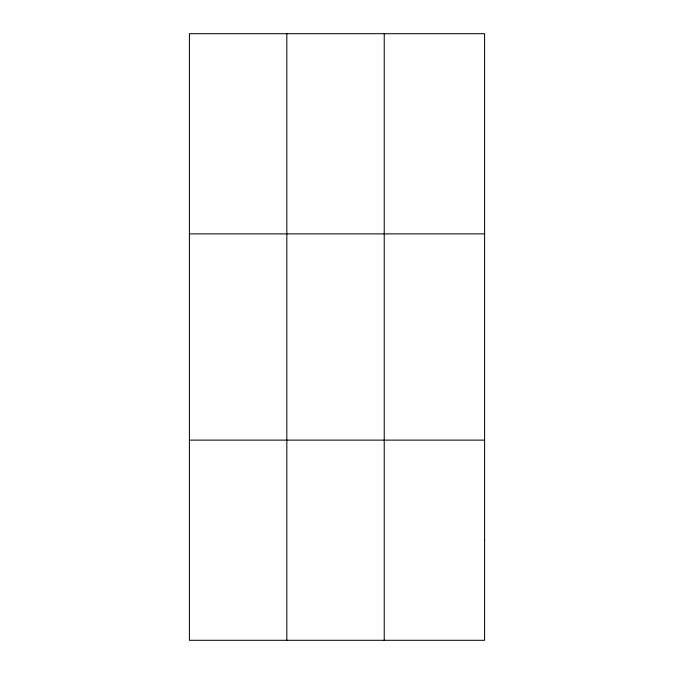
<?xml version="1.0" encoding="UTF-8"?>
<svg xmlns="http://www.w3.org/2000/svg" width="674" height="674" viewBox="0 0 674 674"><rect width="100%" height="100%" fill="white"/><g stroke="black" fill="none" stroke-linecap="round" stroke-linejoin="round"><path stroke-width="1.01" d="M286.821 33.7L286.821 640.3M384.231 33.7L384.231 640.3M189.402 233.878L484.598 233.878M189.402 440.122L484.598 440.122M484.598 540.211L484.598 640.3L189.402 640.3L189.402 33.7L484.598 33.7L484.598 540.211"/></g></svg>
